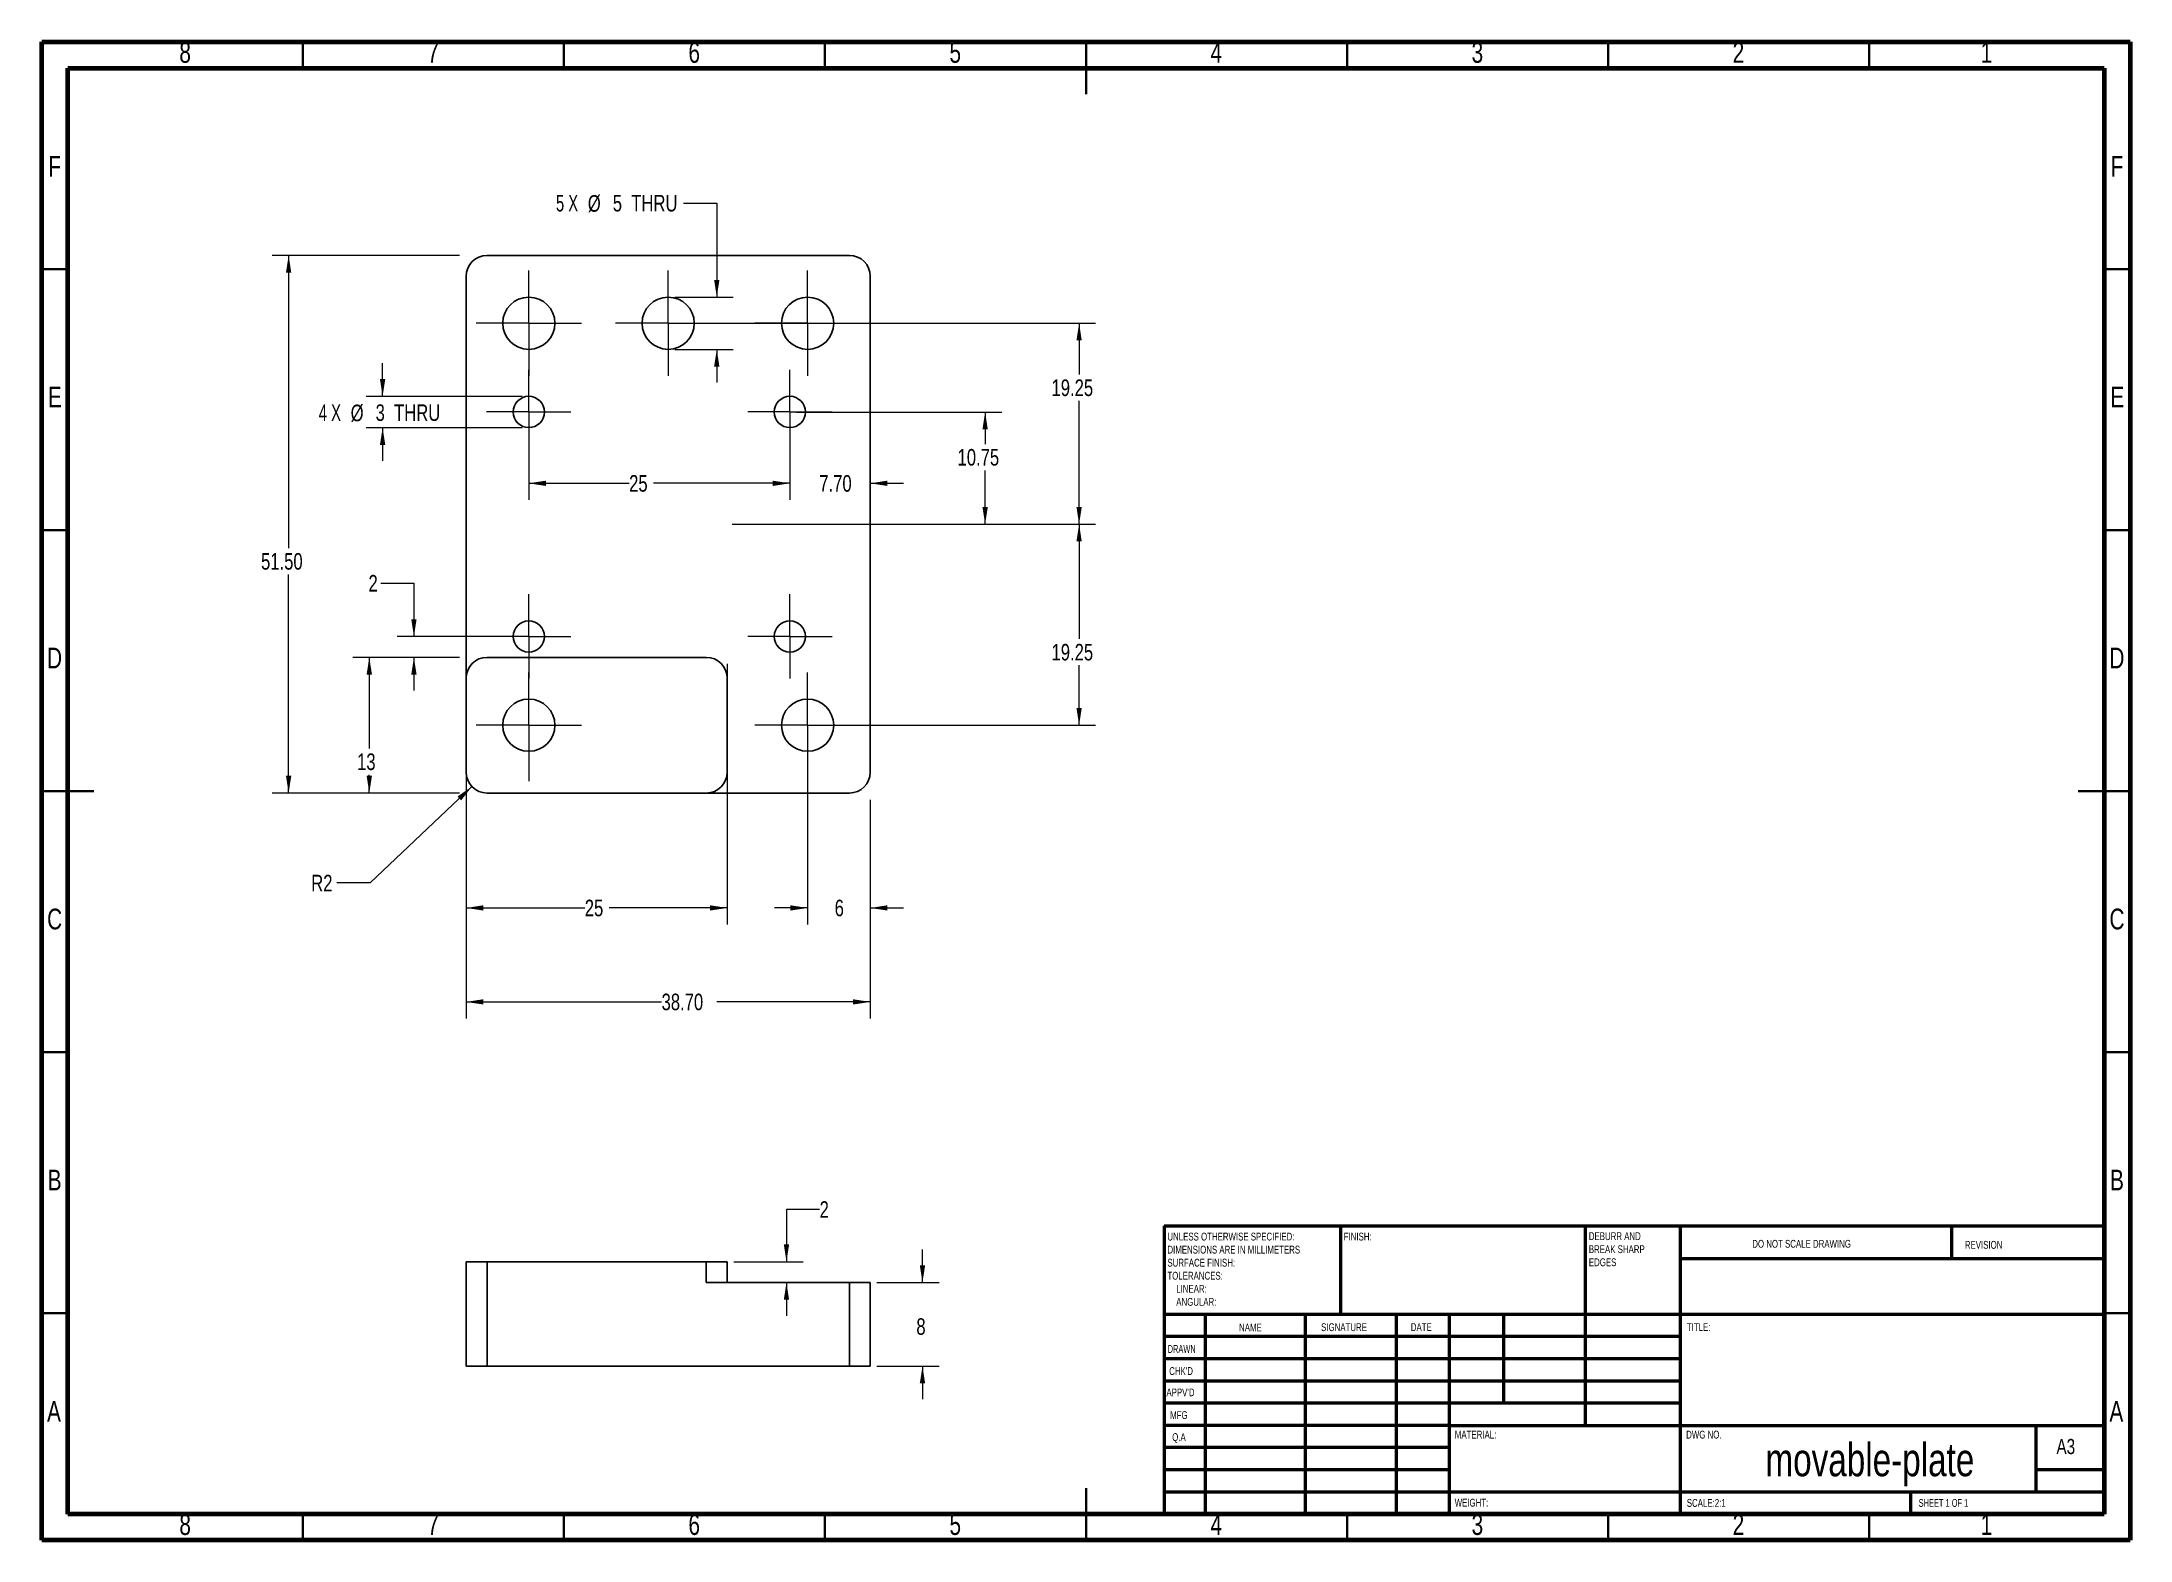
# Model space of a CAD drawing. Header units: millimetres. Extents: x 15 to 415, y 5 to 292.
import ezdxf

# ---------------------------------------------------------------- set-up
doc = ezdxf.new("R2010")
doc.units = ezdxf.units.MM
doc.styles.add('SLDTEXTSTYLE0', font='TXT', dxfattribs={"width": 0.75})
doc.styles.add('SLDTEXTSTYLE1', font='TXT', dxfattribs={"width": 0.686449})
doc.styles.add('SLDTEXTSTYLE2', font='TXT', dxfattribs={"width": 0.6875})
doc.styles.add('SLDTEXTSTYLE3', font='TXT', dxfattribs={"width": 0.666667})
doc.dimstyles.new('SLDDIMSTYLE0', dxfattribs={"dimtxt": 3.175, "dimasz": 3.302, "dimexe": 0, "dimexo": 0.0625, "dimgap": 0.79375, "dimtad": 0, "dimtih": 1, "dimtoh": 1, "dimlfac": 0.5, "dimrnd": 1e-09, "dimzin": 4, "dimdsep": 46, "dimtxsty": 'SLDTEXTSTYLE0', "dimsah": 1, "dimcen": 0.09, "dimadec": 0, "dimazin": 1, "dimtfac": 1, "dimtofl": 0, "dimtmove": 0, "dimatfit": 3, "dimfxl": 0, "dimfrac": 2, "dimtolj": 1, "dimtzin": 12, "dimarcsym": 0})
doc.dimstyles.new('SLDDIMSTYLE1', dxfattribs={"dimtxt": 3.175, "dimasz": 3.302, "dimexe": 0, "dimexo": 0.0625, "dimgap": 0.79375, "dimtad": 0, "dimtih": 1, "dimtoh": 1, "dimlfac": 0.5, "dimrnd": 1e-09, "dimzin": 12, "dimdsep": 46, "dimtxsty": 'SLDTEXTSTYLE0', "dimsah": 1, "dimcen": 0.09, "dimadec": 0, "dimazin": 3, "dimtfac": 1, "dimtofl": 0, "dimtmove": 0, "dimatfit": 3, "dimfxl": 0, "dimfrac": 2, "dimtolj": 1, "dimtzin": 12, "dimarcsym": 0})
doc.dimstyles.new('SLDDIMSTYLE2', dxfattribs={"dimtxt": 3.175, "dimasz": 3.302, "dimexe": 0, "dimexo": 0.0625, "dimgap": 0.79375, "dimtad": 0, "dimtih": 1, "dimtoh": 1, "dimlfac": 0.5, "dimrnd": 1e-09, "dimzin": 4, "dimdsep": 46, "dimtxsty": 'SLDTEXTSTYLE0', "dimsah": 1, "dimcen": 0.09, "dimadec": 0, "dimazin": 1, "dimtfac": 1, "dimtmove": 0, "dimatfit": 0, "dimfxl": 0, "dimfrac": 2, "dimtolj": 1, "dimtzin": 12, "dimarcsym": 0})
doc.dimstyles.new('SLDDIMSTYLE3', dxfattribs={"dimtxt": 3.175, "dimasz": 3.302, "dimexe": 0, "dimexo": 0.0625, "dimgap": 0.79375, "dimtad": 0, "dimtih": 1, "dimtoh": 1, "dimlfac": 0.5, "dimrnd": 1e-09, "dimzin": 12, "dimdsep": 46, "dimtxsty": 'SLDTEXTSTYLE0', "dimsah": 1, "dimcen": 0.09, "dimadec": 0, "dimazin": 3, "dimtfac": 1, "dimtmove": 0, "dimatfit": 0, "dimfxl": 0, "dimfrac": 2, "dimtolj": 1, "dimtzin": 12, "dimarcsym": 0})
doc.dimstyles.new('SLDDIMSTYLE4', dxfattribs={"dimtxt": 3.175, "dimasz": 3.302, "dimexe": 0, "dimexo": 0.0625, "dimgap": 0.79375, "dimtad": 0, "dimtih": 1, "dimtoh": 1, "dimlfac": 0.5, "dimrnd": 1e-09, "dimzin": 12, "dimdsep": 46, "dimtxsty": 'SLDTEXTSTYLE0', "dimsah": 1, "dimcen": 0, "dimadec": 0, "dimazin": 3, "dimtfac": 1, "dimtofl": 0, "dimtmove": 0, "dimatfit": 3, "dimfxl": 0, "dimfrac": 2, "dimtolj": 1, "dimtzin": 12, "dimarcsym": 0})

# ---------------------------------------------------------------- blocks, each defined once
blk = doc.blocks.new('SW_NOTE_0')
at = {"color": 0, "linetype": 'Continuous', "lineweight": 0, "char_height": 1.5, "attachment_point": 1, "style": 'SLDTEXTSTYLE0'}
for s, insert in [('UNLESS OTHERWISE SPECIFIED:', (0, 1.93)), ('SURFACE FINISH:', (0, -3.07)), ('DIMENSIONS ARE IN MILLIMETERS', (0, -0.57)), ('TOLERANCES:', (0, -5.57)), ('ANGULAR:', (1.69, -10.57)), ('LINEAR:', (1.69, -8.07))]:
    blk.add_mtext(s, dxfattribs=dict(at, insert=insert))
blk = doc.blocks.new('SW_NOTE_1')
at = {"color": 0, "linetype": 'Continuous', "lineweight": 0, "char_height": 1.5, "attachment_point": 1, "style": 'SLDTEXTSTYLE0'}
for s, insert in [('DEBURR AND', (0, 1.93)), ('BREAK SHARP', (0, -0.57)), ('EDGES', (0, -3.07))]:
    blk.add_mtext(s, dxfattribs=dict(at, insert=insert))
blk = doc.blocks.new('_D')
at = {"color": 7, "linetype": 'Continuous', "lineweight": 18}
for p, q in [((95.01, 251.12), (59.1, 251.12)), ((62.28, 251.12), (62.28, 195.04)), ((62.28, 148.12), (62.28, 190)), ((95.01, 148.12), (59.1, 148.12))]:
    blk.add_line(p, q, dxfattribs=at)
for points in [[(62.28, 251.12), (61.77, 247.82), (62.79, 247.82)], [(62.28, 148.12), (62.79, 151.43), (61.77, 151.43)]]:
    blk.add_solid(points, dxfattribs=at)
at = {"color": 7, "linetype": 'Continuous', "lineweight": 18, "insert": (57, 194.1), "char_height": 3.175, "attachment_point": 1, "style": 'SLDTEXTSTYLE0'}
blk.add_mtext('51.50', dxfattribs=at)
blk = doc.blocks.new('_D_1')
at = {"color": 7, "linetype": 'Continuous', "lineweight": 18}
for p, q in [((96.28, 146.85), (96.28, 104.95)), ((173.68, 146.85), (173.68, 104.95)), ((96.28, 108.12), (133.71, 108.12)), ((173.68, 108.12), (144.27, 108.12))]:
    blk.add_line(p, q, dxfattribs=at)
for points in [[(96.28, 108.12), (99.58, 107.62), (99.58, 108.63)], [(173.68, 108.12), (170.38, 108.63), (170.38, 107.62)]]:
    blk.add_solid(points, dxfattribs=at)
at = {"color": 7, "linetype": 'Continuous', "lineweight": 18, "insert": (133.71, 109.7), "char_height": 3.175, "attachment_point": 1, "style": 'SLDTEXTSTYLE0'}
blk.add_mtext('38.70', dxfattribs=at)
blk = doc.blocks.new('_D_2')
at = {"color": 7, "linetype": 'Continuous', "lineweight": 18}
for p, q in [((159.55, 221.12), (198.85, 221.12)), ((195.68, 221.12), (195.68, 214.97)), ((195.68, 199.62), (195.68, 209.93)), ((147.25, 199.62), (198.85, 199.62))]:
    blk.add_line(p, q, dxfattribs=at)
for points in [[(195.68, 221.12), (195.17, 217.82), (196.19, 217.82)], [(195.68, 199.62), (196.19, 202.93), (195.17, 202.93)]]:
    blk.add_solid(points, dxfattribs=at)
at = {"color": 7, "linetype": 'Continuous', "lineweight": 18, "insert": (190.4, 214.03), "char_height": 3.175, "attachment_point": 1, "style": 'SLDTEXTSTYLE0'}
blk.add_mtext('10.75', dxfattribs=at)
blk = doc.blocks.new('_D_3')
at = {"color": 7, "linetype": 'Continuous', "lineweight": 18}
for p, q in [((158.28, 219.85), (158.28, 204.28)), ((158.28, 207.46), (151.93, 207.46)), ((173.68, 207.46), (180.03, 207.46))]:
    blk.add_line(p, q, dxfattribs=at)
for points in [[(158.28, 207.46), (154.98, 207.97), (154.98, 206.95)], [(173.68, 207.46), (176.98, 206.95), (176.98, 207.97)]]:
    blk.add_solid(points, dxfattribs=at)
at = {"color": 7, "linetype": 'Continuous', "lineweight": 18, "insert": (163.92, 209.03), "char_height": 3.175, "attachment_point": 1, "style": 'SLDTEXTSTYLE0'}
blk.add_mtext('7.70', dxfattribs=at)
blk = doc.blocks.new('_D_4')
at = {"color": 7, "linetype": 'Continuous', "lineweight": 18}
for p, q in [((80.28, 224.12), (80.28, 230.47)), ((107.01, 224.12), (77.1, 224.12)), ((107.01, 218.12), (77.1, 218.12)), ((80.28, 218.12), (80.28, 211.77))]:
    blk.add_line(p, q, dxfattribs=at)
for points in [[(80.28, 224.12), (80.79, 227.43), (79.77, 227.43)], [(80.28, 218.12), (79.77, 214.82), (80.79, 214.82)]]:
    blk.add_solid(points, dxfattribs=at)
at = {"color": 7, "linetype": 'Continuous', "lineweight": 18, "attachment_point": 1}
for s, insert, char_height, style in [('4 X', (68.06, 222.58), 3.175, 'SLDTEXTSTYLE3'), ('%%c', (74.16, 222.53), 3.175, 'SLDTEXTSTYLE0'), ('3', (78.94, 222.58), 3.17, 'SLDTEXTSTYLE0'), ('THRU', (82.48, 222.58), 3.175, 'SLDTEXTSTYLE0')]:
    blk.add_mtext(s, dxfattribs=dict(at, insert=insert, char_height=char_height, style=style))
blk = doc.blocks.new('_D_5')
at = {"color": 7, "linetype": 'Continuous', "lineweight": 18}
for p, q in [((108.28, 219.85), (108.28, 204.28)), ((158.28, 219.85), (158.28, 204.28)), ((108.28, 207.46), (127.5, 207.46)), ((158.28, 207.46), (132.19, 207.46))]:
    blk.add_line(p, q, dxfattribs=at)
for points in [[(108.28, 207.46), (111.58, 206.95), (111.58, 207.97)], [(158.28, 207.46), (154.98, 207.97), (154.98, 206.95)]]:
    blk.add_solid(points, dxfattribs=at)
at = {"color": 7, "linetype": 'Continuous', "lineweight": 18, "insert": (127.5, 209.03), "char_height": 3.175, "attachment_point": 1, "style": 'SLDTEXTSTYLE0'}
blk.add_mtext('25', dxfattribs=at)
blk = doc.blocks.new('_D_6')
at = {"color": 7, "linetype": 'Continuous', "lineweight": 18}
for p, q in [((96.28, 172.85), (96.28, 122.95)), ((146.28, 172.85), (146.28, 122.95)), ((96.28, 126.12), (119, 126.12)), ((146.28, 126.12), (123.69, 126.12))]:
    blk.add_line(p, q, dxfattribs=at)
for points in [[(96.28, 126.12), (99.58, 125.62), (99.58, 126.63)], [(146.28, 126.12), (142.98, 126.63), (142.98, 125.62)]]:
    blk.add_solid(points, dxfattribs=at)
at = {"color": 7, "linetype": 'Continuous', "lineweight": 18, "insert": (119, 127.7), "char_height": 3.175, "attachment_point": 1, "style": 'SLDTEXTSTYLE0'}
blk.add_mtext('25', dxfattribs=at)
blk = doc.blocks.new('_D_7')
at = {"color": 7, "linetype": 'Continuous', "lineweight": 18}
for p, q in [((79.93, 188.32), (86.28, 188.32)), ((86.28, 188.32), (86.28, 178.12)), ((107.01, 178.12), (83.1, 178.12)), ((95.01, 174.12), (83.1, 174.12)), ((86.28, 174.12), (86.28, 167.77))]:
    blk.add_line(p, q, dxfattribs=at)
for points in [[(86.28, 178.12), (86.79, 181.43), (85.77, 181.43)], [(86.28, 174.12), (85.77, 170.82), (86.79, 170.82)]]:
    blk.add_solid(points, dxfattribs=at)
at = {"color": 7, "linetype": 'Continuous', "lineweight": 18, "insert": (77.58, 189.9), "char_height": 3.17, "attachment_point": 1, "style": 'SLDTEXTSTYLE0'}
blk.add_mtext('2', dxfattribs=at)
blk = doc.blocks.new('_D_8')
at = {"color": 7, "linetype": 'Continuous', "lineweight": 18}
for p, q in [((95.01, 174.12), (74.56, 174.12)), ((77.73, 174.12), (77.73, 156.66)), ((95.01, 148.12), (74.56, 148.12)), ((77.73, 148.12), (77.73, 151.62))]:
    blk.add_line(p, q, dxfattribs=at)
for points in [[(77.73, 174.12), (77.22, 170.82), (78.24, 170.82)], [(77.73, 148.12), (78.24, 151.43), (77.22, 151.43)]]:
    blk.add_solid(points, dxfattribs=at)
at = {"color": 7, "linetype": 'Continuous', "lineweight": 18, "insert": (75.39, 155.71), "char_height": 3.175, "attachment_point": 1, "style": 'SLDTEXTSTYLE0'}
blk.add_mtext('13', dxfattribs=at)
blk = doc.blocks.new('_D_9')
at = {"color": 7, "linetype": 'Continuous', "lineweight": 18}
for p, q in [((161.68, 159.85), (161.68, 122.95)), ((173.68, 146.85), (173.68, 122.95)), ((161.68, 126.12), (155.33, 126.12)), ((173.68, 126.12), (180.03, 126.12))]:
    blk.add_line(p, q, dxfattribs=at)
for points in [[(161.68, 126.12), (158.38, 126.63), (158.38, 125.62)], [(173.68, 126.12), (176.98, 125.62), (176.98, 126.63)]]:
    blk.add_solid(points, dxfattribs=at)
at = {"color": 7, "linetype": 'Continuous', "lineweight": 18, "insert": (166.86, 127.7), "char_height": 3.17, "attachment_point": 1, "style": 'SLDTEXTSTYLE0'}
blk.add_mtext('6', dxfattribs=at)
blk = doc.blocks.new('_D_10')
at = {"color": 7, "linetype": 'Continuous', "lineweight": 18}
for p, q in [((147.25, 199.62), (216.85, 199.62)), ((213.68, 199.62), (213.68, 177.65)), ((213.68, 161.12), (213.68, 172.61)), ((162.95, 161.12), (216.85, 161.12))]:
    blk.add_line(p, q, dxfattribs=at)
for points in [[(213.68, 199.62), (213.17, 196.32), (214.19, 196.32)], [(213.68, 161.12), (214.19, 164.43), (213.17, 164.43)]]:
    blk.add_solid(points, dxfattribs=at)
at = {"color": 7, "linetype": 'Continuous', "lineweight": 18, "insert": (208.4, 176.7), "char_height": 3.175, "attachment_point": 1, "style": 'SLDTEXTSTYLE0'}
blk.add_mtext('19.25', dxfattribs=at)
blk = doc.blocks.new('_D_11')
at = {"color": 7, "linetype": 'Continuous', "lineweight": 18}
for p, q in [((137.93, 261.12), (144.28, 261.12)), ((144.28, 261.12), (144.28, 243.12)), ((136.25, 243.12), (147.45, 243.12)), ((136.25, 233.12), (147.45, 233.12)), ((144.28, 233.12), (144.28, 226.77))]:
    blk.add_line(p, q, dxfattribs=at)
for points in [[(144.28, 243.12), (144.79, 246.43), (143.77, 246.43)], [(144.28, 233.12), (143.77, 229.82), (144.79, 229.82)]]:
    blk.add_solid(points, dxfattribs=at)
at = {"color": 7, "linetype": 'Continuous', "lineweight": 18, "attachment_point": 1}
for s, insert, char_height, style in [('5 X', (113.48, 262.71), 3.175, 'SLDTEXTSTYLE3'), ('%%c', (119.58, 262.66), 3.175, 'SLDTEXTSTYLE0'), ('5', (124.37, 262.71), 3.17, 'SLDTEXTSTYLE0'), ('THRU', (127.91, 262.71), 3.175, 'SLDTEXTSTYLE0')]:
    blk.add_mtext(s, dxfattribs=dict(at, insert=insert, char_height=char_height, style=style))
blk = doc.blocks.new('_D_12')
at = {"color": 7, "linetype": 'Continuous', "lineweight": 18}
for p, q in [((136.25, 238.12), (216.85, 238.12)), ((213.68, 238.12), (213.68, 228.3)), ((213.68, 199.62), (213.68, 223.26)), ((147.25, 199.62), (216.85, 199.62))]:
    blk.add_line(p, q, dxfattribs=at)
for points in [[(213.68, 238.12), (213.17, 234.82), (214.19, 234.82)], [(213.68, 199.62), (214.19, 202.93), (213.17, 202.93)]]:
    blk.add_solid(points, dxfattribs=at)
at = {"color": 7, "linetype": 'Continuous', "lineweight": 18, "insert": (208.4, 227.35), "char_height": 3.175, "attachment_point": 1, "style": 'SLDTEXTSTYLE0'}
blk.add_mtext('19.25', dxfattribs=at)
blk = doc.blocks.new('_D_13')
at = {"color": 7, "linetype": 'Continuous', "lineweight": 18}
for p, q in [((97.38, 149.37), (77.88, 130.9)), ((77.88, 130.9), (71.53, 130.9))]:
    blk.add_line(p, q, dxfattribs=at)
blk.add_solid([(97.38, 149.37), (94.63, 147.47), (95.33, 146.73)], dxfattribs=at)
at = {"color": 7, "linetype": 'Continuous', "lineweight": 18, "insert": (66.61, 132.47), "char_height": 3.175, "attachment_point": 1, "style": 'SLDTEXTSTYLE0'}
blk.add_mtext('R2', dxfattribs=at)
blk = doc.blocks.new('SW_CENTERMARKSYMBOL_0')
at = {"color": 0, "linetype": 'Continuous', "lineweight": 0}
for p, q in [((0, 5.08), (0, 8.08)), ((0, 0), (0, 5.08)), ((-5.08, 0), (-8.08, 0)), ((0, 0), (-5.08, 0)), ((0, 0), (0, -5.08)), ((0, 0), (5.08, 0)), ((5.08, 0), (8.08, 0)), ((0, -5.08), (0, -8.08))]:
    blk.add_line(p, q, dxfattribs=at)
blk = doc.blocks.new('SW_CENTERMARKSYMBOL_1')
at = {"color": 0, "linetype": 'Continuous', "lineweight": 0}
for p, q in [((0, 5.08), (0, 8.08)), ((0, 0), (0, 5.08)), ((-5.08, 0), (-8.08, 0)), ((0, 0), (-5.08, 0)), ((0, 0), (0, -5.08)), ((0, 0), (5.08, 0)), ((5.08, 0), (8.08, 0)), ((0, -5.08), (0, -8.08))]:
    blk.add_line(p, q, dxfattribs=at)
blk = doc.blocks.new('SW_CENTERMARKSYMBOL_2')
at = {"color": 0, "linetype": 'Continuous', "lineweight": 0}
for p, q in [((0, 5.08), (0, 8.08)), ((0, 0), (0, 5.08)), ((-5.08, 0), (-8.08, 0)), ((0, 0), (-5.08, 0)), ((0, 0), (0, -5.08)), ((0, 0), (5.08, 0)), ((5.08, 0), (8.08, 0)), ((0, -5.08), (0, -8.08))]:
    blk.add_line(p, q, dxfattribs=at)
blk = doc.blocks.new('SW_CENTERMARKSYMBOL_3')
at = {"color": 0, "linetype": 'Continuous', "lineweight": 0}
for p, q in [((0, 5.08), (0, 8.08)), ((0, 0), (0, 5.08)), ((-5.08, 0), (-8.08, 0)), ((0, 0), (-5.08, 0)), ((0, 0), (0, -5.08)), ((0, 0), (5.08, 0)), ((5.08, 0), (8.08, 0)), ((0, -5.08), (0, -8.08))]:
    blk.add_line(p, q, dxfattribs=at)
blk = doc.blocks.new('SW_CENTERMARKSYMBOL_4')
at = {"color": 0, "linetype": 'Continuous', "lineweight": 0}
for p, q in [((0, 5.08), (0, 10.08)), ((0, 0), (0, 5.08)), ((-5.08, 0), (-10.08, 0)), ((0, 0), (-5.08, 0)), ((0, 0), (0, -5.08)), ((0, 0), (5.08, 0)), ((5.08, 0), (10.08, 0)), ((0, -5.08), (0, -10.08))]:
    blk.add_line(p, q, dxfattribs=at)
blk = doc.blocks.new('SW_CENTERMARKSYMBOL_5')
at = {"color": 0, "linetype": 'Continuous', "lineweight": 0}
for p, q in [((0, 5.08), (0, 10.08)), ((0, 0), (0, 5.08)), ((-5.08, 0), (-10.08, 0)), ((0, 0), (-5.08, 0)), ((0, 0), (0, -5.08)), ((0, 0), (5.08, 0)), ((5.08, 0), (10.08, 0)), ((0, -5.08), (0, -10.75))]:
    blk.add_line(p, q, dxfattribs=at)
blk = doc.blocks.new('SW_CENTERMARKSYMBOL_6')
at = {"color": 0, "linetype": 'Continuous', "lineweight": 0}
for p, q in [((0, 5.08), (0, 10.08)), ((0, 0), (0, 5.08)), ((-5.08, 0), (-10.08, 0)), ((0, 0), (-5.08, 0)), ((0, 0), (0, -5.08)), ((0, 0), (5.08, 0)), ((5.08, 0), (10.08, 0)), ((0, -5.08), (0, -10.08))]:
    blk.add_line(p, q, dxfattribs=at)
blk = doc.blocks.new('SW_CENTERMARKSYMBOL_7')
at = {"color": 0, "linetype": 'Continuous', "lineweight": 0}
for p, q in [((0, 5.08), (0, 10.08)), ((0, 0), (0, 5.08)), ((-5.08, 0), (-10.08, 0)), ((0, 0), (-5.08, 0)), ((0, 0), (0, -5.08)), ((0, 0), (5.08, 0)), ((5.08, 0), (10.08, 0)), ((0, -5.08), (0, -10.08))]:
    blk.add_line(p, q, dxfattribs=at)
blk = doc.blocks.new('SW_CENTERMARKSYMBOL_8')
at = {"color": 0, "linetype": 'Continuous', "lineweight": 0}
for p, q in [((0, 5.08), (0, 10.08)), ((0, 0), (0, 5.08)), ((-5.08, 0), (-10.08, 0)), ((0, 0), (-5.08, 0)), ((0, 0), (0, -5.08)), ((0, 0), (5.08, 0)), ((5.08, 0), (10.08, 0)), ((0, -5.08), (0, -10.08))]:
    blk.add_line(p, q, dxfattribs=at)
blk = doc.blocks.new('_D_14')
at = {"color": 7, "linetype": 'Continuous', "lineweight": 18}
for p, q in [((183.68, 54.36), (183.68, 60.71)), ((174.95, 54.36), (186.85, 54.36)), ((174.95, 38.36), (186.85, 38.36)), ((183.68, 38.36), (183.68, 32.01))]:
    blk.add_line(p, q, dxfattribs=at)
for points in [[(183.68, 54.36), (184.19, 57.66), (183.17, 57.66)], [(183.68, 38.36), (183.17, 35.06), (184.19, 35.06)]]:
    blk.add_solid(points, dxfattribs=at)
at = {"color": 7, "linetype": 'Continuous', "lineweight": 18, "insert": (182.51, 47.52), "char_height": 3.17, "attachment_point": 1, "style": 'SLDTEXTSTYLE0'}
blk.add_mtext('8', dxfattribs=at)
blk = doc.blocks.new('_D_15')
at = {"color": 7, "linetype": 'Continuous', "lineweight": 18}
for p, q in [((163.98, 68.36), (157.63, 68.36)), ((157.63, 68.36), (157.63, 58.36)), ((147.55, 58.36), (160.81, 58.36)), ((147.55, 54.36), (160.81, 54.36)), ((157.63, 54.36), (157.63, 48.01))]:
    blk.add_line(p, q, dxfattribs=at)
for points in [[(157.63, 58.36), (158.14, 61.66), (157.12, 61.66)], [(157.63, 54.36), (157.12, 51.06), (158.14, 51.06)]]:
    blk.add_solid(points, dxfattribs=at)
at = {"color": 7, "linetype": 'Continuous', "lineweight": 18, "insert": (163.98, 69.93), "char_height": 3.17, "attachment_point": 1, "style": 'SLDTEXTSTYLE0'}
blk.add_mtext('2', dxfattribs=at)

msp = doc.modelspace()

# ---------------------------------------------------------------- linework, layer by layer
at = {"color": 7, "linetype": 'Continuous', "lineweight": 70}
for p, q in [((15, 5), (15, 292)), ((15, 292), (415, 292)), ((415, 292), (415, 5)), ((20, 10), (20, 287)), ((20, 287), (410, 287)), ((410, 287), (410, 10)), ((410, 10), (20, 10)), ((415, 5), (15, 5))]:
    msp.add_line(p, q, dxfattribs=at)
at = {"color": 7, "linetype": 'Continuous', "lineweight": 35}
for p, q in [((65, 287), (65, 292)), ((115, 287), (115, 292)), ((165, 287), (165, 292)), ((215, 292), (215, 282)), ((215, 287), (215, 292)), ((265, 287), (265, 292)), ((315, 287), (315, 292)), ((365, 287), (365, 292)), ((20, 248.5), (15, 248.5)), ((410, 248.5), (415, 248.5)), ((20, 198.5), (15, 198.5)), ((410, 198.5), (415, 198.5)), ((15, 148.5), (25, 148.5)), ((20, 148.5), (15, 148.5)), ((415, 148.5), (405, 148.5)), ((410, 148.5), (415, 148.5)), ((20, 98.5), (15, 98.5)), ((410, 98.5), (415, 98.5)), ((20, 48.5), (15, 48.5)), ((410, 48.5), (415, 48.5)), ((215, 5), (215, 15)), ((65, 10), (65, 5)), ((115, 10), (115, 5)), ((165, 10), (165, 5)), ((215, 10), (215, 5)), ((265, 10), (265, 5)), ((315, 10), (315, 5)), ((365, 10), (365, 5))]:
    msp.add_line(p, q, dxfattribs=at)
at = {"color": 7, "linetype": 'Continuous', "lineweight": 25}
for p, q in [((169.68, 251.123), (100.28, 251.123)), ((96.28, 247.123), (96.28, 170.123)), ((173.68, 152.123), (173.68, 247.123)), ((142.28, 174.123), (100.28, 174.123)), ((96.28, 170.123), (96.28, 152.123)), ((146.28, 152.123), (146.28, 170.123)), ((100.28, 148.123), (142.28, 148.123)), ((142.28, 148.123), (169.68, 148.123)), ((96.28, 38.361), (96.28, 58.361)), ((96.28, 58.361), (100.28, 58.361)), ((100.28, 58.361), (100.28, 38.361)), ((100.28, 58.361), (142.28, 58.361)), ((142.28, 54.361), (142.28, 58.361)), ((142.28, 58.361), (146.28, 58.361)), ((146.28, 58.361), (146.28, 54.361)), ((142.28, 54.361), (169.68, 54.361)), ((169.68, 38.361), (169.68, 54.361)), ((169.68, 54.361), (173.68, 54.361)), ((173.68, 54.361), (173.68, 38.361)), ((100.28, 38.361), (96.28, 38.361)), ((100.28, 38.361), (169.68, 38.361)), ((173.68, 38.361), (169.68, 38.361))]:
    msp.add_line(p, q, dxfattribs=at)
at = {"color": 7, "linetype": 'Continuous', "lineweight": 50}
for p, q in [((230, 65.25), (410, 65.25)), ((230, 65.25), (230, 10)), ((263.8, 48.25), (263.8, 65.25)), ((310.6, 65.25), (310.6, 27)), ((328.8, 65.25), (328.8, 10)), ((380.8, 58.875), (380.8, 65.25)), ((410, 58.875), (328.8, 58.875)), ((410, 48.25), (230, 48.25)), ((237.8, 48.25), (237.8, 10)), ((256.991, 48.25), (256.991, 10)), ((274.399, 48.25), (274.399, 10)), ((284.6, 10), (284.6, 48.25)), ((295, 31.25), (295, 48.25)), ((328.8, 44), (230, 44)), ((328.8, 39.75), (230, 39.75)), ((328.8, 35.5), (230, 35.5)), ((328.8, 31.25), (230, 31.25)), ((284.6, 27), (230, 27)), ((284.6, 27), (410, 27)), ((397, 14.25), (397, 27)), ((284.6, 22.75), (230, 22.75)), ((284.6, 18.5), (230, 18.5)), ((410, 18.5), (397, 18.5)), ((230, 14.25), (410, 14.25)), ((373, 10), (373, 14.25))]:
    msp.add_line(p, q, dxfattribs=at)
at = {"color": 7, "linetype": 'Continuous', "lineweight": 25}
for centre, radius in [((108.28, 238.123), 5), ((134.98, 238.123), 5), ((161.68, 238.123), 5), ((108.28, 221.123), 3), ((158.28, 221.123), 3), ((108.28, 178.123), 3), ((158.28, 178.123), 3), ((108.28, 161.123), 5), ((161.68, 161.123), 5)]:
    msp.add_circle(centre, radius, dxfattribs=at)
for centre, start, end in [((100.28, 247.123), 90, 180), ((169.68, 247.123), 0, 90), ((100.28, 170.123), 90, 180), ((142.28, 170.123), 0, 90), ((100.28, 152.123), 180, 270), ((142.28, 152.123), 270, 0), ((169.68, 152.123), 270, 0)]:
    msp.add_arc(centre, 4, start, end, dxfattribs=at)

# ---------------------------------------------------------------- block references
at = {"color": 7, "linetype": 'Continuous', "lineweight": 0}
for name, p in [('SW_CENTERMARKSYMBOL_6', (108.28, 238.123)), ('SW_CENTERMARKSYMBOL_8', (134.98, 238.123)), ('SW_CENTERMARKSYMBOL_7', (161.68, 238.123)), ('SW_CENTERMARKSYMBOL_0', (108.28, 221.123)), ('SW_CENTERMARKSYMBOL_1', (158.28, 221.123)), ('SW_CENTERMARKSYMBOL_2', (108.28, 178.123)), ('SW_CENTERMARKSYMBOL_3', (158.28, 178.123)), ('SW_CENTERMARKSYMBOL_5', (108.28, 161.123)), ('SW_CENTERMARKSYMBOL_4', (161.68, 161.123)), ('SW_NOTE_1', (311.309, 62.069)), ('SW_NOTE_0', (230.594, 61.987))]:
    msp.add_blockref(name, p, dxfattribs=at)

# ---------------------------------------------------------------- texts
for s, insert, char_height, attachment_point, style in [('8', (42.46, 291.983), 3.969, 2, 'SLDTEXTSTYLE0'), ('6', (139.96, 291.983), 3.969, 2, 'SLDTEXTSTYLE0'), ('3', (289.96, 291.983), 3.969, 2, 'SLDTEXTSTYLE0'), ('2', (339.96, 291.983), 3.969, 2, 'SLDTEXTSTYLE0'), ('7', (89.96, 291.983), 3.969, 2, 'SLDTEXTSTYLE0'), ('5', (189.96, 291.983), 3.969, 2, 'SLDTEXTSTYLE0'), ('4', (239.96, 291.983), 3.969, 2, 'SLDTEXTSTYLE0'), ('1', (387.46, 291.983), 3.969, 2, 'SLDTEXTSTYLE0'), ('F', (17.458, 270.175), 3.969, 2, 'SLDTEXTSTYLE0'), ('F', (412.458, 270.175), 3.969, 2, 'SLDTEXTSTYLE0'), ('E', (17.508, 225.983), 3.969, 2, 'SLDTEXTSTYLE0'), ('E', (412.508, 225.983), 3.969, 2, 'SLDTEXTSTYLE0'), ('D', (17.453, 175.983), 3.969, 2, 'SLDTEXTSTYLE0'), ('D', (412.453, 175.983), 3.969, 2, 'SLDTEXTSTYLE0'), ('C', (17.459, 125.983), 3.969, 2, 'SLDTEXTSTYLE0'), ('C', (412.459, 125.983), 3.969, 2, 'SLDTEXTSTYLE0'), ('B', (17.471, 75.983), 3.969, 2, 'SLDTEXTSTYLE0'), ('B', (412.471, 75.983), 3.969, 2, 'SLDTEXTSTYLE0'), ('FINISH:', (264.371, 63.919), 1.5, 1, 'SLDTEXTSTYLE0'), ('DO NOT SCALE DRAWING', (342.615, 62.533), 1.5, 1, 'SLDTEXTSTYLE0'), ('REVISION', (383.328, 62.335), 1.5, 1, 'SLDTEXTSTYLE0'), ('NAME', (244.322, 46.501), 1.5, 1, 'SLDTEXTSTYLE0'), ('SIGNATURE', (260.034, 46.562), 1.5, 1, 'SLDTEXTSTYLE0'), ('DATE', (277.215, 46.576), 1.5, 1, 'SLDTEXTSTYLE0'), ('TITLE:', (330.09, 46.576), 1.5, 1, 'SLDTEXTSTYLE0'), ('DRAWN', (230.643, 42.385), 1.5, 1, 'SLDTEXTSTYLE1'), ("CHK'D", (230.939, 38.162), 1.5, 1, 'SLDTEXTSTYLE0'), ("APPV'D", (230.402, 34.066), 1.5, 1, 'SLDTEXTSTYLE0'), ('A', (17.34, 31.675), 3.969, 2, 'SLDTEXTSTYLE0'), ('MFG', (231.124, 29.716), 1.5, 1, 'SLDTEXTSTYLE0'), ('A', (412.34, 31.675), 3.969, 2, 'SLDTEXTSTYLE0'), ('Q.A', (231.509, 25.505), 1.5, 1, 'SLDTEXTSTYLE0'), ('MATERIAL:', (285.646, 25.986), 1.5, 1, 'SLDTEXTSTYLE0'), ('DWG NO.', (329.953, 25.986), 1.5, 1, 'SLDTEXTSTYLE0'), ('A3', (400.871, 24.406), 2.9104, 1, 'SLDTEXTSTYLE0'), ('movable-plate', (365.139, 23.607), 6.35, 2, 'SLDTEXTSTYLE0'), ('WEIGHT:', (285.618, 12.949), 1.4986, 1, 'SLDTEXTSTYLE0'), ('SCALE:2:1', (330.074, 12.9), 1.5, 1, 'SLDTEXTSTYLE0'), ('SHEET 1 OF 1', (374.478, 12.9), 1.5, 1, 'SLDTEXTSTYLE2'), ('8', (42.46, 9.983), 3.969, 2, 'SLDTEXTSTYLE0'), ('7', (89.96, 9.983), 3.969, 2, 'SLDTEXTSTYLE0'), ('6', (139.96, 9.983), 3.969, 2, 'SLDTEXTSTYLE0'), ('5', (189.96, 9.983), 3.969, 2, 'SLDTEXTSTYLE0'), ('4', (239.96, 9.983), 3.969, 2, 'SLDTEXTSTYLE0'), ('3', (289.96, 9.983), 3.969, 2, 'SLDTEXTSTYLE0'), ('2', (339.96, 9.983), 3.969, 2, 'SLDTEXTSTYLE0'), ('1', (387.46, 9.983), 3.969, 2, 'SLDTEXTSTYLE0')]:
    msp.add_mtext(s, dxfattribs=dict(at, insert=insert, char_height=char_height, attachment_point=attachment_point, style=style))

# ---------------------------------------------------------------- dimensions: what is measured, and where the dimension line sits
at = {"color": 7, "linetype": 'Continuous', "lineweight": 18}
for base, p1, p2, text, picture, middle in [((144.28, 243.123), (134.98, 233.123), (134.98, 243.123), '5 X%%c<> THRU', '_D_11', (144.28, 261.123)), ((80.28, 224.123), (108.28, 218.123), (108.28, 224.123), '4 X%%c<> THRU', '_D_4', (80.28, 220.991))]:
    dim = msp.add_linear_dim(base=base, p1=p1, p2=p2, angle=90, text=text, dimstyle='SLDDIMSTYLE3', dxfattribs=at)
    dim.commit()
    dim.dimension.update_dxf_attribs({"geometry": picture, "text_midpoint": middle, "dimtype": 160})
for base, p1, p2, dimstyle, picture, middle in [((62.28, 251.123), (96.28, 148.123), (96.28, 251.123), 'SLDDIMSTYLE0', '_D', (62.28, 192.524)), ((213.68, 199.623), (134.98, 238.123), (145.98, 199.623), 'SLDDIMSTYLE1', '_D_12', (213.68, 225.777)), ((195.68, 199.623), (158.28, 221.123), (145.98, 199.623), 'SLDDIMSTYLE1', '_D_2', (195.68, 212.454)), ((213.68, 199.623), (161.68, 161.123), (145.98, 199.623), 'SLDDIMSTYLE1', '_D_10', (213.68, 175.13)), ((86.28, 174.123), (108.28, 178.123), (96.28, 174.123), 'SLDDIMSTYLE3', '_D_7', (86.28, 188.324)), ((77.733, 148.123), (96.28, 174.123), (96.28, 148.123), 'SLDDIMSTYLE1', '_D_8', (77.733, 154.141)), ((157.633, 58.361), (146.28, 54.361), (146.28, 58.361), 'SLDDIMSTYLE3', '_D_15', (157.633, 68.361)), ((183.68, 54.361), (173.68, 38.361), (173.68, 54.361), 'SLDDIMSTYLE3', '_D_14', (183.68, 45.945))]:
    dim = msp.add_linear_dim(base=base, p1=p1, p2=p2, angle=90, dimstyle=dimstyle, dxfattribs=at)
    dim.commit()
    dim.dimension.update_dxf_attribs({"geometry": picture, "text_midpoint": middle, "dimtype": 160})
for base, p1, p2, dimstyle, picture, middle in [((173.68, 207.458), (158.28, 221.123), (173.68, 251.123), 'SLDDIMSTYLE2', '_D_3', (168.028, 207.458)), ((158.28, 207.458), (108.28, 221.123), (158.28, 221.123), 'SLDDIMSTYLE1', '_D_5', (129.841, 207.458)), ((96.28, 126.123), (146.28, 174.123), (96.28, 174.123), 'SLDDIMSTYLE1', '_D_6', (121.342, 126.123)), ((173.68, 126.123), (161.68, 161.123), (173.68, 148.123), 'SLDDIMSTYLE3', '_D_9', (168.028, 126.123)), ((173.68, 108.123), (96.28, 148.123), (173.68, 148.123), 'SLDDIMSTYLE0', '_D_1', (138.99, 108.123))]:
    dim = msp.add_linear_dim(base=base, p1=p1, p2=p2, dimstyle=dimstyle, dxfattribs=at)
    dim.commit()
    dim.dimension.update_dxf_attribs({"geometry": picture, "text_midpoint": middle, "dimtype": 160})
dim = msp.add_radius_dim(center=(100.28, 152.123), mpoint=(97.377, 149.372), dimstyle='SLDDIMSTYLE4', dxfattribs=at)
dim.commit()
dim.dimension.update_dxf_attribs({"geometry": '_D_13', "text_midpoint": (69.07, 130.895), "dimtype": 164})

doc.saveas('drawing.dxf')
